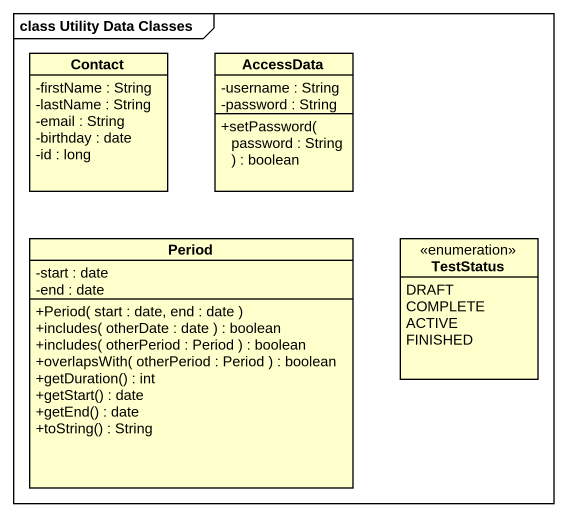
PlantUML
@startuml
mainframe class Utility Data Classes
hide circle
hide empty members
skinparam classAttributeIconSize 0
class Contact {
  -firstName : String
  -lastName : String
  -email : String
  -birthday : date
  -id : long
}
class AccessData {
  -username : String
  -password : String
  +setPassword( password : String ) : boolean
}
class Period {
  -start : date
  -end : date
  +Period( start : date, end : date )
  +includes( otherDate : date ) : boolean
  +includes( otherPeriod : Period ) : boolean
  +overlapsWith( otherPeriod : Period ) : boolean
  +getDuration() : int
  +getStart() : date
  +getEnd() : date
  +toString() : String
}
enum TestStatus {
  DRAFT
  COMPLETE
  ACTIVE
  FINISHED
}
@enduml
